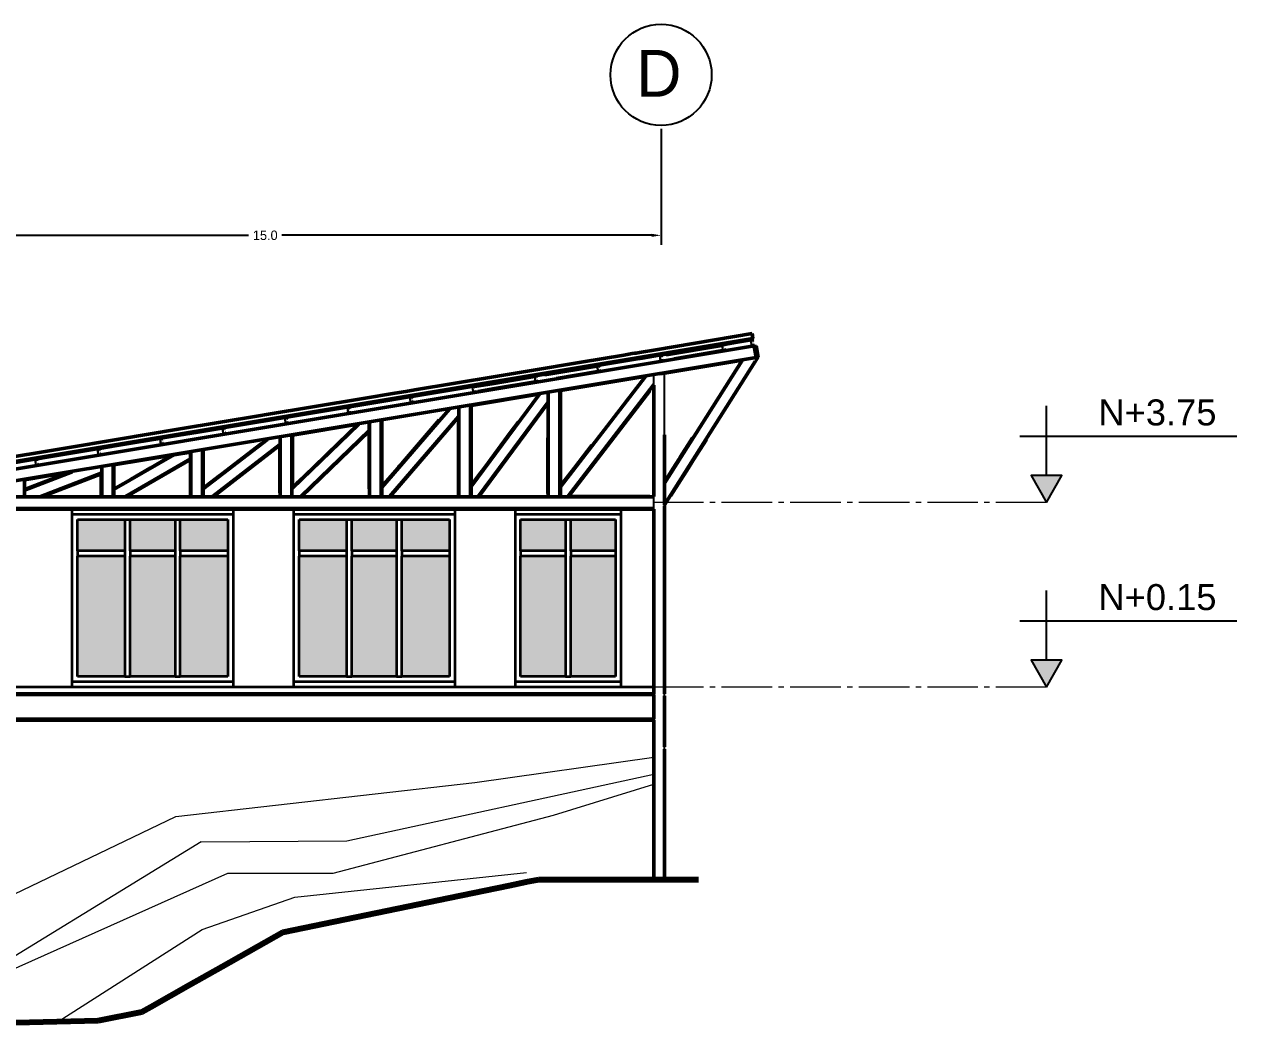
# Model space of a CAD drawing. Header units: metres. Extents: x -57 to 501, y 45 to 307.
# Drawn here: x 148.83 to 171.81, y 89.36 to 108.34 of the extents above; entities that cross this region are included whole.
import ezdxf

# ---------------------------------------------------------------- set-up
doc = ezdxf.new("R2010")
doc.units = ezdxf.units.M
doc.linetypes.add('ACAD_ISO04W100', pattern=[30, 24, -3, 0, -3])
doc.layers.add('Acotación', color=250, linetype='Continuous', lineweight=9)
doc.layers.add('atras', color=7, linetype='Continuous')
doc.styles.add('Anotativo', font='arial.ttf')
doc.dimstyles.get("Standard").update_dxf_attribs({"dimtxt": 0.18, "dimasz": 0.18, "dimexe": 0.18, "dimexo": 0.0625, "dimgap": 0.09, "dimtad": 0, "dimtih": 1, "dimtoh": 1, "dimdec": 1, "dimzin": 0, "dimdsep": 46, "dimtxsty": 'Standard', "dimcen": 0.09, "dimadec": 0, "dimazin": 0, "dimtfac": 1, "dimtdec": 1, "dimtofl": 0, "dimtmove": 0, "dimatfit": 3, "dimfxl": 1, "dimtolj": 1, "dimtzin": 0, "dimarcsym": 0})

# ---------------------------------------------------------------- blocks, each defined once
blk = doc.blocks.new('*D48')
at = {"layer": 'atras', "color": 0, "lineweight": -2, "transparency": 16777216}
for p, q in [((145.897, 106.359), (145.897, 104.159)), ((160.897, 106.359), (160.897, 104.159)), ((146.077, 104.339), (153.082, 104.339)), ((160.717, 104.339), (153.712, 104.339))]:
    blk.add_line(p, q, dxfattribs=at)
at = {"layer": 'atras', "color": 0, "transparency": 16777216}
for points in [[(146.077, 104.369), (146.077, 104.309), (145.897, 104.339)], [(160.717, 104.369), (160.717, 104.309), (160.897, 104.339)]]:
    blk.add_solid(points, dxfattribs=at)
at = {"layer": 'Defpoints', "color": 0, "transparency": 16777216}
for p in [(145.897, 106.422), (160.897, 106.422), (160.897, 104.339)]:
    blk.add_point(p, dxfattribs=at)
at = {"layer": 'atras', "color": 0, "transparency": 16777216, "insert": (153.397, 104.339), "char_height": 0.18, "attachment_point": 5}
blk.add_mtext('\\A1;15.0', dxfattribs=at)

msp = doc.modelspace()

# ---------------------------------------------------------------- hatches: boundary and pattern name
h = msp.add_hatch(color=256)
h.dxf.hatch_style = 1
h.set_gradient(color1=(147, 149, 152), name='HEMISPHERICAL')
h.paths.add_polyline_path([(147.537, 98.951), (146.687, 98.951), (146.687, 98.357), (147.537, 98.357)])
h.paths.add_polyline_path([(147.537, 98.257), (146.687, 98.257), (146.687, 95.977), (147.537, 95.977)])
h.paths.add_polyline_path([(148.487, 98.951), (147.637, 98.951), (147.637, 98.357), (148.487, 98.357)])
h.paths.add_polyline_path([(148.487, 98.257), (147.637, 98.257), (147.637, 95.977), (148.487, 95.977)])
h.paths.add_polyline_path([(150.737, 98.951), (149.837, 98.951), (149.837, 98.357), (150.737, 98.357)])
h.paths.add_polyline_path([(150.737, 98.257), (149.837, 98.257), (149.837, 95.977), (150.737, 95.977)])
h.paths.add_polyline_path([(151.687, 98.951), (150.837, 98.951), (150.837, 98.357), (151.687, 98.357)])
h.paths.add_polyline_path([(151.687, 98.257), (150.837, 98.257), (150.837, 95.977), (151.687, 95.977)])
h.paths.add_polyline_path([(152.687, 98.951), (151.787, 98.951), (151.787, 98.357), (152.687, 98.357)])
h.paths.add_polyline_path([(152.687, 98.257), (151.787, 98.257), (151.787, 95.977), (152.687, 95.977)])
h.paths.add_polyline_path([(154.937, 98.951), (154.037, 98.951), (154.037, 98.357), (154.937, 98.357)])
h.paths.add_polyline_path([(154.937, 98.257), (154.037, 98.257), (154.037, 95.977), (154.937, 95.977)])
h.paths.add_polyline_path([(155.887, 98.951), (155.037, 98.951), (155.037, 98.357), (155.887, 98.357)])
h.paths.add_polyline_path([(155.887, 98.257), (155.037, 98.257), (155.037, 95.977), (155.887, 95.977)])
h.paths.add_polyline_path([(156.887, 98.951), (155.987, 98.951), (155.987, 98.357), (156.887, 98.357)])
h.paths.add_polyline_path([(156.887, 98.257), (155.987, 98.257), (155.987, 95.977), (156.887, 95.977)])
h.paths.add_polyline_path([(159.087, 98.951), (158.237, 98.951), (158.237, 98.357), (159.087, 98.357)])
h.paths.add_polyline_path([(159.087, 98.257), (158.237, 98.257), (158.237, 95.977), (159.087, 95.977)])
h.paths.add_polyline_path([(160.037, 98.951), (159.187, 98.951), (159.187, 98.357), (160.037, 98.357)])
h.paths.add_polyline_path([(160.037, 98.257), (159.187, 98.257), (159.187, 95.977), (160.037, 95.977)])
at = {"layer": 'atras', "true_color": 0x939598}
h = msp.add_hatch(color=252, dxfattribs=at)
h.dxf.hatch_style = 1
h.paths.add_polyline_path([(168.496, 99.784), (167.911, 99.784), (168.204, 99.277)])
h = msp.add_hatch(color=252, dxfattribs=at)
h.dxf.hatch_style = 1
h.paths.add_polyline_path([(168.496, 96.284), (167.911, 96.284), (168.204, 95.777)])

# ---------------------------------------------------------------- linework, layer by layer
at = {"lineweight": 50}
for p, q in [((162.638, 102.381), (145.417, 99.511)), ((162.641, 102.366), (145.419, 99.496)), ((162.623, 102.475), (160.8, 102.171)), ((162.638, 102.381), (162.623, 102.475)), ((162.662, 102.243), (145.555, 99.391)), ((162.698, 102.025), (146.895, 99.391)), ((160.19, 102.069), (159.384, 101.935)), ((160.35, 102.096), (160.19, 102.069)), ((160.402, 102.105), (160.35, 102.096)), ((160.423, 102.108), (160.402, 102.105)), ((160.486, 102.119), (160.423, 102.108)), ((160.8, 102.171), (160.486, 102.119)), ((160.995, 102.076), (162.05, 102.252)), ((162.066, 102.153), (161.149, 102)), ((162.698, 102.025), (162.663, 102.236)), ((162.738, 102.025), (162.702, 102.243)), ((159.384, 101.935), (158.403, 101.772)), ((158.689, 101.692), (159.683, 101.857)), ((162.443, 101.973), (160.96, 101.726)), ((162.434, 101.964), (160.962, 99.644)), ((162.683, 101.945), (160.962, 99.233)), ((157.759, 101.664), (156.23, 101.409)), ((157.731, 101.532), (158.499, 101.66)), ((158.403, 101.772), (157.759, 101.664)), ((159.699, 101.759), (158.917, 101.628)), ((160.601, 101.666), (158.989, 99.572)), ((160.587, 101.663), (158.989, 101.397)), ((155.85, 101.346), (155.251, 101.246)), ((156.06, 101.381), (155.85, 101.346)), ((156.23, 101.409), (156.06, 101.381)), ((157.365, 101.471), (157.731, 101.532)), ((157.709, 101.427), (157.433, 101.381)), ((158.515, 101.561), (157.709, 101.427)), ((158.759, 99.391), (158.759, 101.359)), ((158.979, 99.391), (158.979, 101.396)), ((158.989, 99.588), (158.989, 101.39)), ((160.762, 101.514), (159.128, 99.391)), ((160.682, 101.394), (159.141, 99.391)), ((160.762, 99.391), (160.762, 101.498)), ((155.251, 101.246), (153.384, 100.935)), ((157.287, 99.391), (157.287, 101.113)), ((158.593, 101.331), (157.297, 99.577)), ((158.579, 101.329), (157.297, 101.115)), ((157.297, 99.593), (157.297, 101.108)), ((158.749, 101.172), (157.434, 99.391)), ((158.749, 101.155), (157.446, 99.391)), ((153.31, 100.923), (151.746, 100.662)), ((153.384, 100.935), (153.31, 100.923)), ((156.887, 101.047), (155.604, 99.56)), ((157.057, 100.906), (155.75, 99.391)), ((157.057, 100.891), (155.763, 99.391)), ((157.067, 99.391), (157.067, 101.077)), ((151.746, 100.662), (150.624, 100.475)), ((155.172, 100.761), (153.912, 99.545)), ((155.155, 100.758), (153.912, 100.551)), ((155.147, 100.75), (154.776, 100.392)), ((155.364, 100.64), (155.364, 100.793)), ((155.374, 99.391), (155.374, 100.795)), ((155.594, 99.391), (155.594, 100.831)), ((155.604, 99.575), (155.604, 100.826)), ((156.695, 100.839), (156.048, 100.09)), ((157.057, 99.935), (157.057, 100.779)), ((158.193, 100.806), (158.051, 100.615)), ((150.624, 100.475), (149.564, 100.298)), ((153.441, 100.472), (152.219, 99.531)), ((153.681, 99.391), (153.681, 100.513)), ((153.902, 99.391), (153.902, 100.549)), ((153.912, 99.558), (153.912, 100.544)), ((155.364, 100.64), (154.07, 99.391)), ((155.364, 100.626), (154.084, 99.391)), ((155.364, 100.626), (155.364, 100.64)), ((155.364, 100.601), (155.364, 100.626)), ((155.364, 100.588), (155.364, 100.601)), ((155.364, 100.178), (155.364, 100.588)), ((158.051, 100.615), (157.549, 99.935)), ((158.749, 99.935), (158.749, 100.499)), ((160.962, 100.197), (160.962, 100.56)), ((161.494, 100.501), (161.26, 100.132)), ((161.759, 100.471), (161.509, 100.077)), ((149.564, 100.298), (147.846, 100.012)), ((151.979, 100.229), (151.669, 100.177)), ((151.979, 100.102), (151.979, 100.229)), ((151.989, 99.391), (151.989, 100.23)), ((152.209, 99.391), (152.209, 100.267)), ((152.219, 99.543), (152.219, 100.262)), ((153.672, 100.372), (152.4, 99.391)), ((153.672, 100.359), (152.416, 99.391)), ((153.324, 100.395), (152.728, 99.935)), ((153.672, 99.935), (153.672, 100.329)), ((154.776, 100.392), (154.561, 100.185)), ((159.584, 100.361), (159.256, 99.935)), ((160.962, 100.133), (160.962, 100.197)), ((150.517, 99.391), (150.517, 99.985)), ((151.669, 100.177), (150.527, 99.519)), ((151.641, 100.172), (150.527, 99.987)), ((150.527, 99.53), (150.527, 99.98)), ((151.979, 100.102), (150.747, 99.391)), ((151.979, 100.09), (150.767, 99.391)), ((151.625, 100.163), (151.229, 99.935)), ((151.641, 100.172), (151.625, 100.163)), ((151.669, 100.177), (151.641, 100.172)), ((151.979, 100.09), (151.979, 100.102)), ((151.979, 100.079), (151.979, 100.09)), ((151.979, 100.067), (151.979, 100.079)), ((151.979, 99.935), (151.979, 100.067)), ((154.561, 100.185), (154.302, 99.935)), ((155.364, 100.049), (155.364, 100.178)), ((155.364, 99.935), (155.364, 100.049)), ((155.944, 99.969), (155.93, 99.953)), ((156.048, 100.09), (155.944, 99.969)), ((160.962, 99.935), (160.962, 100.133)), ((161.232, 100.088), (161.135, 99.935)), ((161.26, 100.132), (161.232, 100.088)), ((161.489, 100.045), (161.419, 99.935)), ((161.509, 100.077), (161.489, 100.045)), ((149.74, 99.856), (148.834, 99.509)), ((149.691, 99.847), (148.834, 99.705)), ((149.66, 99.836), (148.874, 99.535)), ((150.287, 99.829), (149.143, 99.391)), ((150.287, 99.818), (149.17, 99.391)), ((150.287, 99.408), (150.287, 99.775)), ((150.297, 99.391), (150.297, 99.948)), ((151.224, 99.932), (150.856, 99.72)), ((151.225, 99.932), (151.224, 99.932)), ((151.229, 99.935), (151.225, 99.932)), ((151.979, 99.86), (151.979, 99.935)), ((151.979, 99.852), (151.979, 99.86)), ((151.979, 99.611), (151.979, 99.852)), ((152.543, 99.792), (152.271, 99.583)), ((152.558, 99.804), (152.543, 99.792)), ((152.728, 99.935), (152.558, 99.804)), ((153.672, 99.697), (153.672, 99.935)), ((154.302, 99.935), (154.02, 99.663)), ((155.364, 99.533), (155.364, 99.935)), ((155.915, 99.935), (155.644, 99.621)), ((155.93, 99.953), (155.915, 99.935)), ((157.057, 99.829), (157.057, 99.935)), ((157.057, 99.751), (157.057, 99.829)), ((157.057, 99.391), (157.057, 99.751)), ((157.441, 99.789), (157.371, 99.694)), ((157.549, 99.935), (157.441, 99.789)), ((158.749, 99.653), (158.749, 99.935)), ((159.256, 99.935), (159.029, 99.64)), ((161.135, 99.935), (160.962, 99.662)), ((160.962, 99.662), (160.962, 99.935)), ((161.419, 99.935), (161.086, 99.41)), ((148.834, 99.705), (148.824, 99.703)), ((148.834, 99.698), (148.834, 99.705)), ((148.834, 99.52), (148.834, 99.698)), ((148.864, 99.531), (148.834, 99.52)), ((148.834, 99.52), (148.834, 99.509)), ((148.834, 99.391), (148.834, 99.509)), ((148.874, 99.535), (148.864, 99.531)), ((150.557, 99.547), (150.527, 99.53)), ((150.527, 99.53), (150.527, 99.519)), ((150.527, 99.391), (150.527, 99.519)), ((150.567, 99.553), (150.557, 99.547)), ((150.856, 99.72), (150.567, 99.553)), ((151.979, 99.391), (151.979, 99.611)), ((152.249, 99.566), (152.219, 99.543)), ((152.219, 99.543), (152.219, 99.531)), ((152.219, 99.391), (152.219, 99.531)), ((152.259, 99.574), (152.249, 99.566)), ((152.271, 99.583), (152.259, 99.574)), ((153.672, 99.672), (153.672, 99.697)), ((153.672, 99.46), (153.672, 99.672)), ((153.942, 99.587), (153.912, 99.558)), ((153.912, 99.558), (153.912, 99.545)), ((153.952, 99.597), (153.942, 99.587)), ((153.995, 99.638), (153.952, 99.597)), ((154.02, 99.663), (153.995, 99.638)), ((155.634, 99.61), (155.604, 99.575)), ((155.604, 99.575), (155.604, 99.56)), ((155.604, 99.391), (155.604, 99.56)), ((155.644, 99.621), (155.634, 99.61)), ((157.327, 99.634), (157.297, 99.593)), ((157.297, 99.593), (157.297, 99.577)), ((157.297, 99.391), (157.297, 99.577)), ((157.337, 99.647), (157.327, 99.634)), ((157.371, 99.694), (157.337, 99.647)), ((158.749, 99.445), (158.749, 99.653)), ((159.019, 99.627), (158.989, 99.588)), ((158.989, 99.588), (158.989, 99.572)), ((158.989, 99.391), (158.989, 99.572)), ((159.029, 99.64), (159.019, 99.627)), ((160.962, 99.644), (160.962, 99.662)), ((160.962, 99.233), (160.962, 99.644)), ((160.762, 99.382), (145.962, 99.382)), ((160.682, 99.391), (159.181, 99.391)), ((160.762, 99.161), (145.962, 99.161)), ((145.962, 99.151), (160.762, 99.151)), ((160.762, 99.147), (160.137, 99.147)), ((160.762, 95.777), (160.762, 99.147)), ((160.962, 99.214), (160.962, 99.046)), ((160.962, 98.994), (160.962, 99.046)), ((160.962, 98.935), (160.962, 98.994)), ((160.962, 98.694), (160.962, 98.935)), ((160.962, 98.678), (160.962, 98.694)), ((160.962, 98.584), (160.962, 98.678)), ((160.962, 98.476), (160.962, 98.584)), ((160.962, 98.214), (160.962, 98.476)), ((160.962, 98.173), (160.962, 98.214)), ((160.962, 98.078), (160.962, 98.173)), ((160.962, 98.017), (160.962, 98.078)), ((160.962, 98.017), (160.962, 95.777)), ((160.762, 95.651), (145.962, 95.651)), ((160.762, 95.635), (145.962, 95.635)), ((160.762, 95.682), (160.762, 95.777)), ((160.762, 95.667), (160.762, 95.682)), ((160.762, 95.651), (160.762, 95.667)), ((160.762, 95.635), (160.762, 95.167)), ((160.962, 95.682), (160.962, 95.777)), ((160.962, 95.682), (160.962, 95.667)), ((160.962, 95.667), (160.962, 95.651)), ((160.962, 94.642), (160.962, 95.608)), ((160.762, 95.167), (145.962, 95.167)), ((145.962, 95.151), (155.766, 95.151)), ((155.766, 95.151), (155.793, 95.151)), ((155.793, 95.151), (156.584, 95.151)), ((156.584, 95.151), (156.699, 95.151)), ((156.699, 95.151), (158.689, 95.151)), ((158.689, 95.151), (158.841, 95.151)), ((158.841, 95.151), (159.507, 95.151)), ((159.507, 95.151), (159.844, 95.151)), ((159.844, 95.151), (160.762, 95.151)), ((160.762, 95.004), (160.762, 95.151)), ((160.762, 94.978), (160.762, 95.004)), ((160.762, 94.964), (160.762, 94.978)), ((160.762, 94.935), (160.762, 94.964)), ((160.762, 94.32), (160.762, 94.935)), ((160.962, 92.132), (160.962, 94.599)), ((160.762, 93.935), (160.762, 94.32)), ((160.762, 93.457), (160.762, 93.935)), ((160.762, 93.274), (160.762, 93.457)), ((160.762, 92.935), (160.762, 93.274)), ((160.762, 92.784), (160.762, 92.935)), ((160.762, 92.132), (160.762, 92.784))]:
    msp.add_line(p, q, dxfattribs=at)
for p, q in [((162.099, 102.26), (162.05, 102.252)), ((162.095, 102.254), (162.056, 102.248)), ((162.098, 102.235), (162.095, 102.254)), ((162.099, 102.26), (162.594, 102.343)), ((162.103, 102.236), (162.099, 102.26)), ((162.644, 102.351), (162.594, 102.343)), ((162.594, 102.343), (162.611, 102.244)), ((162.639, 102.345), (162.6, 102.339)), ((162.6, 102.339), (162.615, 102.25)), ((162.615, 102.25), (162.654, 102.256)), ((162.638, 102.381), (162.641, 102.366)), ((162.643, 102.325), (162.639, 102.345)), ((162.644, 102.351), (162.641, 102.366)), ((162.648, 102.326), (162.643, 102.325)), ((162.648, 102.326), (162.644, 102.351)), ((162.651, 102.276), (162.656, 102.277)), ((162.654, 102.256), (162.651, 102.276)), ((162.66, 102.252), (162.656, 102.277)), ((160.544, 102.001), (160.866, 102.055)), ((160.916, 102.063), (160.866, 102.055)), ((160.866, 102.055), (160.883, 101.956)), ((160.911, 102.057), (160.872, 102.051)), ((160.872, 102.051), (160.887, 101.962)), ((160.915, 102.037), (160.911, 102.057)), ((160.92, 102.038), (160.915, 102.037)), ((160.916, 102.063), (160.995, 102.076)), ((160.92, 102.038), (160.916, 102.063)), ((162.05, 102.252), (162.066, 102.153)), ((162.056, 102.248), (162.07, 102.159)), ((162.066, 102.153), (162.116, 102.162)), ((162.07, 102.159), (162.11, 102.166)), ((162.103, 102.236), (162.098, 102.235)), ((162.107, 102.185), (162.112, 102.186)), ((162.11, 102.166), (162.107, 102.185)), ((162.116, 102.162), (162.112, 102.186)), ((162.611, 102.244), (162.116, 102.162)), ((162.611, 102.244), (162.66, 102.252)), ((162.661, 102.246), (162.66, 102.252)), ((162.7, 102.252), (162.661, 102.246)), ((162.662, 102.243), (162.661, 102.246)), ((162.663, 102.236), (162.662, 102.243)), ((162.702, 102.243), (162.663, 102.236)), ((162.699, 102.019), (162.698, 102.025)), ((162.738, 102.025), (162.699, 102.019)), ((162.702, 102.243), (162.7, 102.252)), ((162.739, 102.016), (162.738, 102.025)), ((159.732, 101.866), (159.683, 101.857)), ((159.683, 101.857), (159.699, 101.759)), ((159.728, 101.86), (159.688, 101.853)), ((159.688, 101.853), (159.703, 101.765)), ((159.731, 101.84), (159.728, 101.86)), ((159.736, 101.841), (159.731, 101.84)), ((159.732, 101.866), (160.148, 101.935)), ((159.736, 101.841), (159.732, 101.866)), ((160.598, 101.909), (159.748, 101.767)), ((160.148, 101.935), (160.438, 101.983)), ((160.438, 101.983), (160.495, 101.993)), ((160.495, 101.993), (160.514, 101.996)), ((160.514, 101.996), (160.521, 101.997)), ((160.521, 101.997), (160.544, 102.001)), ((160.636, 101.915), (160.598, 101.909)), ((160.654, 101.918), (160.636, 101.915)), ((160.757, 101.935), (160.654, 101.918)), ((160.883, 101.956), (160.757, 101.935)), ((160.883, 101.956), (160.932, 101.964)), ((160.887, 101.962), (160.926, 101.968)), ((160.923, 101.988), (160.928, 101.989)), ((160.926, 101.968), (160.923, 101.988)), ((160.932, 101.964), (160.928, 101.989)), ((161.149, 102), (160.932, 101.964)), ((162.676, 101.916), (162.054, 100.935)), ((162.404, 101.935), (162.181, 101.583)), ((162.421, 101.962), (162.404, 101.935)), ((162.421, 101.962), (162.434, 101.964)), ((162.443, 101.973), (162.441, 101.966)), ((162.441, 101.966), (162.441, 101.966)), ((162.453, 101.975), (162.443, 101.973)), ((162.689, 102.014), (162.453, 101.975)), ((162.683, 101.945), (162.676, 101.916)), ((162.688, 101.935), (162.676, 101.916)), ((162.726, 102.013), (162.683, 101.945)), ((162.698, 102.008), (162.683, 101.945)), ((162.739, 102.015), (162.688, 101.935)), ((162.699, 102.016), (162.689, 102.014)), ((162.739, 102.016), (162.698, 102.009)), ((162.699, 102.016), (162.698, 102.009)), ((162.698, 102.008), (162.726, 102.013)), ((162.698, 102.009), (162.698, 102.008)), ((162.699, 102.016), (162.699, 102.019)), ((162.726, 102.013), (162.739, 102.015)), ((162.739, 102.015), (162.739, 102.015)), ((162.739, 102.015), (162.739, 102.015)), ((162.739, 102.015), (162.739, 102.015)), ((162.739, 102.015), (162.739, 102.015)), ((162.739, 102.015), (162.739, 102.015)), ((162.739, 102.015), (162.739, 102.015)), ((162.739, 102.015), (162.739, 102.015)), ((162.739, 102.015), (162.739, 102.015)), ((162.739, 102.015), (162.739, 102.015)), ((158.548, 101.668), (158.499, 101.66)), ((158.499, 101.66), (158.515, 101.561)), ((158.544, 101.663), (158.505, 101.656)), ((158.505, 101.656), (158.519, 101.567)), ((158.515, 101.561), (158.565, 101.57)), ((158.519, 101.567), (158.559, 101.574)), ((158.547, 101.643), (158.544, 101.663)), ((158.552, 101.644), (158.547, 101.643)), ((158.548, 101.668), (158.689, 101.692)), ((158.552, 101.644), (158.548, 101.668)), ((158.556, 101.594), (158.561, 101.594)), ((158.559, 101.574), (158.556, 101.594)), ((158.565, 101.57), (158.561, 101.594)), ((158.917, 101.628), (158.565, 101.57)), ((159.699, 101.759), (159.748, 101.767)), ((159.703, 101.765), (159.743, 101.771)), ((159.739, 101.791), (159.744, 101.792)), ((159.743, 101.771), (159.739, 101.791)), ((159.748, 101.767), (159.744, 101.792)), ((160.581, 101.656), (160.369, 101.381)), ((160.587, 101.663), (160.581, 101.656)), ((160.601, 101.666), (160.587, 101.663)), ((160.76, 101.692), (160.601, 101.666)), ((160.96, 101.726), (160.76, 101.692)), ((160.762, 101.682), (160.76, 101.692)), ((160.862, 101.699), (160.762, 101.682)), ((160.762, 101.514), (160.762, 101.682)), ((160.862, 101.699), (160.912, 101.707)), ((160.912, 101.707), (160.922, 101.709)), ((160.922, 101.709), (160.962, 101.716)), ((160.922, 101.709), (160.922, 101.709)), ((160.961, 101.719), (160.96, 101.726)), ((160.962, 101.716), (160.961, 101.719)), ((160.962, 101.716), (160.962, 101.716)), ((160.962, 101.47), (160.962, 101.716)), ((162.181, 101.583), (162.146, 101.528)), ((156.181, 101.274), (156.56, 101.337)), ((156.56, 101.337), (156.824, 101.381)), ((157.332, 101.364), (156.822, 101.279)), ((156.824, 101.381), (157.315, 101.463)), ((157.365, 101.471), (157.315, 101.463)), ((157.315, 101.463), (157.329, 101.381)), ((157.36, 101.465), (157.321, 101.459)), ((157.321, 101.459), (157.334, 101.381)), ((157.329, 101.381), (157.332, 101.364)), ((157.332, 101.364), (157.381, 101.372)), ((157.334, 101.381), (157.336, 101.37)), ((157.336, 101.37), (157.375, 101.377)), ((157.364, 101.446), (157.36, 101.465)), ((157.369, 101.446), (157.364, 101.446)), ((157.369, 101.446), (157.365, 101.471)), ((157.372, 101.396), (157.377, 101.397)), ((157.375, 101.381), (157.372, 101.396)), ((157.375, 101.377), (157.375, 101.381)), ((157.38, 101.381), (157.377, 101.397)), ((157.381, 101.372), (157.38, 101.381)), ((157.433, 101.381), (157.381, 101.372)), ((158.749, 101.357), (158.593, 101.331)), ((158.749, 101.357), (158.759, 101.359)), ((158.749, 101.172), (158.749, 101.357)), ((158.759, 101.359), (158.979, 101.396)), ((158.979, 101.396), (158.989, 101.397)), ((158.989, 101.39), (158.989, 101.397)), ((160.369, 101.381), (160.27, 101.252)), ((160.692, 101.407), (160.682, 101.394)), ((160.762, 101.498), (160.692, 101.407)), ((160.762, 101.498), (160.762, 101.514)), ((160.962, 101.381), (160.962, 101.47)), ((160.962, 101.059), (160.962, 101.381)), ((162.053, 101.381), (161.77, 100.935)), ((162.081, 101.425), (162.053, 101.381)), ((162.146, 101.528), (162.081, 101.425)), ((154.997, 101.076), (155.493, 101.159)), ((155.493, 101.159), (156.132, 101.266)), ((156.148, 101.167), (155.686, 101.09)), ((156.181, 101.274), (156.132, 101.266)), ((156.132, 101.266), (156.148, 101.167)), ((156.177, 101.268), (156.137, 101.261)), ((156.137, 101.261), (156.152, 101.173)), ((156.148, 101.167), (156.197, 101.175)), ((156.152, 101.173), (156.192, 101.179)), ((156.18, 101.248), (156.177, 101.268)), ((156.185, 101.249), (156.18, 101.248)), ((156.182, 101.269), (156.181, 101.274)), ((156.185, 101.249), (156.182, 101.269)), ((156.188, 101.199), (156.193, 101.2)), ((156.192, 101.179), (156.188, 101.199)), ((156.197, 101.175), (156.193, 101.2)), ((156.421, 101.212), (156.197, 101.175)), ((156.822, 101.279), (156.421, 101.212)), ((157.067, 101.077), (157.287, 101.113)), ((157.287, 101.113), (157.297, 101.115)), ((157.297, 101.108), (157.297, 101.115)), ((158.573, 101.321), (158.288, 100.935)), ((158.579, 101.329), (158.573, 101.321)), ((158.593, 101.331), (158.579, 101.329)), ((158.749, 101.155), (158.749, 101.172)), ((158.749, 101.118), (158.749, 101.155)), ((158.749, 101.101), (158.749, 101.118)), ((160.27, 101.252), (160.026, 100.935)), ((153.814, 100.879), (153.764, 100.871)), ((153.814, 100.879), (154.148, 100.935)), ((153.818, 100.855), (153.814, 100.879)), ((154.757, 100.935), (153.83, 100.781)), ((154.148, 100.935), (154.948, 101.068)), ((154.964, 100.97), (154.757, 100.935)), ((154.997, 101.076), (154.948, 101.068)), ((154.948, 101.068), (154.964, 100.97)), ((154.993, 101.071), (154.954, 101.064)), ((154.954, 101.064), (154.968, 100.975)), ((154.964, 100.97), (155.014, 100.978)), ((154.968, 100.975), (155.008, 100.982)), ((154.996, 101.051), (154.993, 101.071)), ((155.001, 101.052), (154.996, 101.051)), ((155.001, 101.052), (154.997, 101.076)), ((155.005, 101.002), (155.01, 101.003)), ((155.008, 100.982), (155.005, 101.002)), ((155.014, 100.978), (155.01, 101.003)), ((155.686, 101.09), (155.014, 100.978)), ((156.872, 101.044), (155.604, 100.833)), ((156.777, 100.935), (156.695, 100.839)), ((156.865, 101.036), (156.777, 100.935)), ((156.872, 101.044), (156.865, 101.036)), ((156.887, 101.047), (156.872, 101.044)), ((157.057, 101.075), (156.887, 101.047)), ((157.057, 101.075), (157.067, 101.077)), ((157.057, 100.906), (157.057, 101.075)), ((157.057, 100.891), (157.057, 100.906)), ((157.057, 100.86), (157.057, 100.891)), ((158.286, 100.932), (158.236, 100.865)), ((158.288, 100.935), (158.286, 100.932)), ((158.749, 100.935), (158.749, 101.101)), ((158.749, 100.883), (158.749, 100.935)), ((158.749, 100.807), (158.749, 100.883)), ((160.026, 100.935), (159.884, 100.75)), ((160.962, 100.935), (160.962, 101.059)), ((160.962, 100.624), (160.962, 100.935)), ((161.742, 100.891), (161.73, 100.872)), ((161.744, 100.895), (161.742, 100.891)), ((161.77, 100.935), (161.744, 100.895)), ((162.054, 100.935), (162.009, 100.864)), ((152.125, 100.598), (152.581, 100.674)), ((152.63, 100.682), (152.581, 100.674)), ((152.581, 100.674), (152.597, 100.575)), ((152.626, 100.676), (152.586, 100.67)), ((152.586, 100.67), (152.601, 100.581)), ((152.629, 100.656), (152.626, 100.676)), ((152.634, 100.657), (152.629, 100.656)), ((152.63, 100.682), (153.551, 100.835)), ((152.634, 100.657), (152.63, 100.682)), ((153.743, 100.766), (152.646, 100.583)), ((153.551, 100.835), (153.764, 100.871)), ((153.781, 100.772), (153.743, 100.766)), ((153.764, 100.871), (153.781, 100.772)), ((153.809, 100.873), (153.77, 100.867)), ((153.77, 100.867), (153.785, 100.778)), ((153.781, 100.772), (153.83, 100.781)), ((153.785, 100.778), (153.824, 100.785)), ((153.813, 100.854), (153.809, 100.873)), ((153.818, 100.855), (153.813, 100.854)), ((153.821, 100.804), (153.826, 100.805)), ((153.824, 100.785), (153.821, 100.804)), ((153.83, 100.781), (153.826, 100.805)), ((155.155, 100.758), (155.147, 100.75)), ((155.172, 100.761), (155.155, 100.758)), ((155.364, 100.793), (155.172, 100.761)), ((155.374, 100.795), (155.364, 100.793)), ((155.594, 100.831), (155.374, 100.795)), ((155.604, 100.833), (155.594, 100.831)), ((155.604, 100.826), (155.604, 100.833)), ((157.057, 100.845), (157.057, 100.86)), ((157.057, 100.779), (157.057, 100.845)), ((158.236, 100.865), (158.193, 100.806)), ((158.749, 100.684), (158.749, 100.807)), ((158.749, 100.499), (158.749, 100.684)), ((159.834, 100.686), (159.676, 100.48)), ((159.884, 100.75), (159.834, 100.686)), ((161.73, 100.872), (161.53, 100.557)), ((161.983, 100.823), (161.794, 100.526)), ((162.004, 100.857), (161.983, 100.823)), ((162.009, 100.864), (162.004, 100.857)), ((150.738, 100.367), (151.397, 100.476)), ((151.446, 100.485), (151.397, 100.476)), ((151.397, 100.476), (151.413, 100.378)), ((151.442, 100.479), (151.403, 100.472)), ((151.403, 100.472), (151.417, 100.384)), ((151.445, 100.459), (151.442, 100.479)), ((151.45, 100.46), (151.445, 100.459)), ((151.446, 100.485), (152.125, 100.598)), ((151.45, 100.46), (151.446, 100.485)), ((152.427, 100.547), (151.463, 100.386)), ((153.421, 100.469), (152.219, 100.269)), ((152.597, 100.575), (152.427, 100.547)), ((152.597, 100.575), (152.646, 100.583)), ((152.601, 100.581), (152.641, 100.587)), ((152.637, 100.607), (152.642, 100.608)), ((152.641, 100.587), (152.637, 100.607)), ((152.646, 100.583), (152.642, 100.608)), ((153.41, 100.461), (153.171, 100.421)), ((153.41, 100.461), (153.324, 100.395)), ((153.421, 100.469), (153.41, 100.461)), ((153.441, 100.472), (153.421, 100.469)), ((153.672, 100.511), (153.441, 100.472)), ((153.681, 100.513), (153.672, 100.511)), ((153.672, 100.372), (153.672, 100.511)), ((153.902, 100.549), (153.681, 100.513)), ((153.912, 100.551), (153.902, 100.549)), ((153.912, 100.544), (153.912, 100.551)), ((159.676, 100.48), (159.584, 100.361)), ((160.962, 100.56), (160.962, 100.624)), ((161.53, 100.557), (161.494, 100.501)), ((161.794, 100.526), (161.759, 100.471)), ((149.079, 100.09), (149.892, 100.226)), ((149.892, 100.226), (150.213, 100.279)), ((150.263, 100.287), (150.213, 100.279)), ((150.213, 100.279), (150.23, 100.181)), ((150.258, 100.282), (150.219, 100.275)), ((150.219, 100.275), (150.234, 100.186)), ((150.23, 100.181), (150.279, 100.189)), ((150.234, 100.186), (150.273, 100.193)), ((150.262, 100.262), (150.258, 100.282)), ((150.267, 100.263), (150.262, 100.262)), ((150.263, 100.287), (150.738, 100.367)), ((150.267, 100.263), (150.263, 100.287)), ((150.27, 100.213), (150.275, 100.213)), ((150.273, 100.193), (150.27, 100.213)), ((150.279, 100.189), (150.275, 100.213)), ((150.83, 100.281), (150.279, 100.189)), ((151.413, 100.378), (150.83, 100.281)), ((151.413, 100.378), (151.463, 100.386)), ((151.417, 100.384), (151.457, 100.39)), ((151.454, 100.41), (151.459, 100.411)), ((151.457, 100.39), (151.454, 100.41)), ((151.463, 100.386), (151.459, 100.411)), ((151.989, 100.23), (151.979, 100.229)), ((152.209, 100.267), (151.989, 100.23)), ((152.219, 100.269), (152.209, 100.267)), ((152.219, 100.262), (152.219, 100.269)), ((153.672, 100.359), (153.672, 100.372)), ((153.672, 100.341), (153.672, 100.359)), ((153.672, 100.329), (153.672, 100.341)), ((148.33, 99.965), (149.03, 100.082)), ((149.046, 99.983), (148.757, 99.935)), ((149.079, 100.09), (149.03, 100.082)), ((149.03, 100.082), (149.046, 99.983)), ((149.075, 100.084), (149.035, 100.078)), ((149.035, 100.078), (149.05, 99.989)), ((149.046, 99.983), (149.095, 99.991)), ((149.05, 99.989), (149.09, 99.996)), ((149.078, 100.065), (149.075, 100.084)), ((149.083, 100.065), (149.078, 100.065)), ((149.083, 100.065), (149.079, 100.09)), ((149.086, 100.015), (149.091, 100.016)), ((149.09, 99.996), (149.086, 100.015)), ((149.095, 99.991), (149.091, 100.016)), ((150.152, 100.168), (149.095, 99.991)), ((150.23, 100.181), (150.152, 100.168)), ((150.517, 99.985), (150.297, 99.948)), ((150.527, 99.987), (150.517, 99.985)), ((150.527, 99.98), (150.527, 99.987)), ((149.691, 99.847), (149.66, 99.836)), ((149.74, 99.856), (149.691, 99.847)), ((150.287, 99.947), (149.74, 99.856)), ((150.297, 99.948), (150.287, 99.947)), ((150.287, 99.829), (150.287, 99.947)), ((150.287, 99.818), (150.287, 99.829)), ((150.287, 99.813), (150.287, 99.818)), ((150.287, 99.803), (150.287, 99.813)), ((150.287, 99.775), (150.287, 99.803)), ((153.912, 99.391), (153.912, 99.545)), ((155.364, 99.493), (155.364, 99.533)), ((148.824, 99.391), (148.834, 99.391)), ((149.143, 99.391), (148.834, 99.391)), ((149.143, 99.391), (149.17, 99.391)), ((149.183, 99.391), (149.17, 99.391)), ((149.21, 99.391), (149.183, 99.391)), ((150.287, 99.391), (149.21, 99.391)), ((150.287, 99.391), (150.287, 99.408)), ((150.287, 99.391), (150.297, 99.391)), ((150.517, 99.391), (150.297, 99.391)), ((150.517, 99.391), (150.527, 99.391)), ((150.747, 99.391), (150.527, 99.391)), ((150.747, 99.391), (150.767, 99.391)), ((150.787, 99.391), (150.767, 99.391)), ((150.807, 99.391), (150.787, 99.391)), ((151.979, 99.391), (150.807, 99.391)), ((151.979, 99.391), (151.989, 99.391)), ((152.209, 99.391), (151.989, 99.391)), ((152.209, 99.391), (152.219, 99.391)), ((152.4, 99.391), (152.219, 99.391)), ((152.4, 99.391), (152.416, 99.391)), ((152.44, 99.391), (152.416, 99.391)), ((152.456, 99.391), (152.44, 99.391)), ((153.672, 99.391), (152.456, 99.391)), ((153.672, 99.447), (153.672, 99.46)), ((153.672, 99.391), (153.672, 99.447)), ((153.672, 99.391), (153.681, 99.391)), ((153.902, 99.391), (153.681, 99.391)), ((153.902, 99.391), (153.912, 99.391)), ((154.07, 99.391), (153.912, 99.391)), ((154.07, 99.391), (154.084, 99.391)), ((154.11, 99.391), (154.084, 99.391)), ((154.124, 99.391), (154.11, 99.391)), ((154.243, 99.391), (154.124, 99.391)), ((154.322, 99.391), (154.243, 99.391)), ((154.583, 99.391), (154.322, 99.391)), ((155.364, 99.391), (154.583, 99.391)), ((155.364, 99.391), (155.364, 99.493)), ((155.364, 99.391), (155.374, 99.391)), ((155.594, 99.391), (155.374, 99.391)), ((155.594, 99.391), (155.604, 99.391)), ((155.75, 99.391), (155.604, 99.391)), ((155.75, 99.391), (155.763, 99.391)), ((155.79, 99.391), (155.763, 99.391)), ((155.803, 99.391), (155.79, 99.391)), ((156.322, 99.391), (155.803, 99.391)), ((156.839, 99.391), (156.322, 99.391)), ((157.057, 99.391), (156.839, 99.391)), ((157.057, 99.391), (157.067, 99.391)), ((157.287, 99.391), (157.067, 99.391)), ((157.287, 99.391), (157.297, 99.391)), ((157.434, 99.391), (157.297, 99.391)), ((157.434, 99.391), (157.446, 99.391)), ((157.474, 99.391), (157.446, 99.391)), ((157.486, 99.391), (157.474, 99.391)), ((158.749, 99.391), (157.486, 99.391)), ((158.749, 99.391), (158.749, 99.445)), ((158.749, 99.391), (158.759, 99.391)), ((158.979, 99.391), (158.759, 99.391)), ((158.979, 99.391), (158.989, 99.391)), ((159.128, 99.391), (158.989, 99.391)), ((159.128, 99.391), (159.141, 99.391)), ((159.168, 99.391), (159.141, 99.391)), ((159.181, 99.391), (159.168, 99.391)), ((160.692, 99.391), (160.682, 99.391)), ((160.762, 99.391), (160.692, 99.391)), ((160.762, 99.382), (160.762, 99.391)), ((160.762, 99.161), (160.762, 99.382)), ((161.086, 99.41), (160.962, 99.214)), ((149.737, 99.147), (148.587, 99.147)), ((153.937, 99.147), (152.787, 99.147)), ((158.137, 99.147), (156.987, 99.147)), ((160.762, 99.151), (160.762, 99.161)), ((160.762, 99.151), (160.762, 99.147)), ((160.962, 99.214), (160.962, 99.233)), ((160.762, 95.651), (160.762, 95.635)), ((160.962, 95.608), (160.962, 95.651)), ((160.762, 95.167), (160.762, 95.151)), ((160.962, 94.599), (160.962, 94.642)), ((160.762, 92.132), (160.712, 92.132)), ((160.862, 92.132), (160.762, 92.132)), ((160.962, 92.132), (160.862, 92.132)), ((161.012, 92.132), (160.962, 92.132))]:
    msp.add_line(p, q)
at = {"lineweight": 35}
for p, q in [((149.737, 99.051), (149.737, 99.147)), ((149.737, 95.877), (149.737, 99.051)), ((149.737, 99.051), (152.787, 99.051)), ((152.787, 99.147), (152.787, 99.051)), ((152.787, 99.051), (152.787, 95.877)), ((153.937, 99.051), (153.937, 99.147)), ((153.937, 95.877), (153.937, 99.051)), ((153.937, 99.051), (156.987, 99.051)), ((156.987, 99.147), (156.987, 99.051)), ((156.987, 99.051), (156.987, 95.877)), ((158.137, 99.051), (158.137, 99.147)), ((158.137, 99.051), (160.137, 99.051)), ((158.137, 95.877), (158.137, 99.051)), ((160.137, 99.147), (160.137, 99.051)), ((160.137, 99.051), (160.137, 95.877)), ((149.837, 98.357), (149.837, 98.951)), ((149.837, 98.951), (150.737, 98.951)), ((150.737, 98.951), (150.837, 98.951)), ((150.737, 98.951), (150.737, 98.357)), ((150.837, 98.951), (151.687, 98.951)), ((150.837, 98.357), (150.837, 98.951)), ((151.687, 98.951), (151.787, 98.951)), ((151.687, 98.951), (151.687, 98.357)), ((151.787, 98.357), (151.787, 98.951)), ((151.787, 98.951), (152.687, 98.951)), ((152.687, 98.951), (152.687, 98.357)), ((154.037, 98.357), (154.037, 98.951)), ((154.037, 98.951), (154.937, 98.951)), ((154.937, 98.951), (155.037, 98.951)), ((154.937, 98.951), (154.937, 98.357)), ((155.037, 98.951), (155.887, 98.951)), ((155.037, 98.357), (155.037, 98.951)), ((155.887, 98.951), (155.887, 98.357)), ((155.887, 98.951), (155.987, 98.951)), ((155.987, 98.357), (155.987, 98.951)), ((155.987, 98.951), (156.887, 98.951)), ((156.887, 98.951), (156.887, 98.357)), ((158.237, 98.357), (158.237, 98.951)), ((158.237, 98.951), (159.087, 98.951)), ((159.087, 98.951), (159.187, 98.951)), ((159.087, 98.951), (159.087, 98.357)), ((159.187, 98.357), (159.187, 98.951)), ((159.187, 98.951), (160.037, 98.951)), ((160.037, 98.951), (160.037, 98.357)), ((150.737, 98.357), (149.837, 98.357)), ((149.837, 98.357), (149.837, 98.257)), ((150.737, 98.357), (150.737, 98.257)), ((151.687, 98.357), (150.837, 98.357)), ((150.837, 98.357), (150.837, 98.257)), ((151.687, 98.357), (151.687, 98.257)), ((152.687, 98.357), (151.787, 98.357)), ((151.787, 98.357), (151.787, 98.257)), ((152.687, 98.357), (152.687, 98.257)), ((154.937, 98.357), (154.037, 98.357)), ((154.037, 98.357), (154.037, 98.257)), ((154.937, 98.357), (154.937, 98.257)), ((155.887, 98.357), (155.037, 98.357)), ((155.037, 98.357), (155.037, 98.257)), ((155.887, 98.357), (155.887, 98.257)), ((156.887, 98.357), (155.987, 98.357)), ((155.987, 98.357), (155.987, 98.257)), ((156.887, 98.357), (156.887, 98.257)), ((159.087, 98.357), (158.237, 98.357)), ((158.237, 98.357), (158.237, 98.257)), ((159.087, 98.357), (159.087, 98.257)), ((160.037, 98.357), (159.187, 98.357)), ((159.187, 98.357), (159.187, 98.257)), ((160.037, 98.357), (160.037, 98.257)), ((150.737, 98.257), (149.837, 98.257)), ((149.837, 95.977), (149.837, 98.257)), ((150.737, 98.257), (150.737, 95.977)), ((151.687, 98.257), (150.837, 98.257)), ((150.837, 95.977), (150.837, 98.257)), ((151.687, 98.257), (151.687, 95.977)), ((152.687, 98.257), (151.787, 98.257)), ((151.787, 95.977), (151.787, 98.257)), ((152.687, 98.257), (152.687, 95.977)), ((154.937, 98.257), (154.037, 98.257)), ((154.037, 95.977), (154.037, 98.257)), ((154.937, 98.257), (154.937, 95.977)), ((155.887, 98.257), (155.037, 98.257)), ((155.037, 95.977), (155.037, 98.257)), ((155.887, 98.257), (155.887, 95.977)), ((156.887, 98.257), (155.987, 98.257)), ((155.987, 95.977), (155.987, 98.257)), ((156.887, 98.257), (156.887, 95.977)), ((159.087, 98.257), (158.237, 98.257)), ((158.237, 95.977), (158.237, 98.257)), ((159.087, 98.257), (159.087, 95.977)), ((160.037, 98.257), (159.187, 98.257)), ((159.187, 95.977), (159.187, 98.257)), ((160.037, 98.257), (160.037, 95.977)), ((152.787, 95.877), (149.737, 95.877)), ((149.737, 95.777), (149.737, 95.877)), ((150.737, 95.977), (149.837, 95.977)), ((150.737, 95.977), (150.837, 95.977)), ((151.687, 95.977), (150.837, 95.977)), ((151.687, 95.977), (151.787, 95.977)), ((152.687, 95.977), (151.787, 95.977)), ((152.787, 95.877), (152.787, 95.777)), ((156.987, 95.877), (153.937, 95.877)), ((153.937, 95.777), (153.937, 95.877)), ((154.937, 95.977), (154.037, 95.977)), ((154.937, 95.977), (155.037, 95.977)), ((155.887, 95.977), (155.037, 95.977)), ((155.887, 95.977), (155.987, 95.977)), ((156.887, 95.977), (155.987, 95.977)), ((156.987, 95.877), (156.987, 95.777)), ((160.137, 95.877), (158.137, 95.877)), ((158.137, 95.777), (158.137, 95.877)), ((159.087, 95.977), (158.237, 95.977)), ((159.087, 95.977), (159.187, 95.977)), ((160.037, 95.977), (159.187, 95.977)), ((160.137, 95.877), (160.137, 95.777)), ((149.737, 95.777), (148.587, 95.777)), ((152.787, 95.777), (149.737, 95.777)), ((153.937, 95.777), (152.787, 95.777)), ((156.987, 95.777), (153.937, 95.777)), ((158.137, 95.777), (156.987, 95.777)), ((160.137, 95.777), (158.137, 95.777)), ((160.762, 95.777), (160.137, 95.777))]:
    msp.add_line(p, q, dxfattribs=at)
at = {"color": 9, "lineweight": 5, "true_color": 0xc7c8ca}
for points in [[(146.212, 90.689), (151.7, 93.324), (157.37, 93.969), (160.762, 94.45)], [(152.182, 92.842), (154.941, 92.864), (160.762, 94.128)], [(146.212, 89.357), (152.685, 92.251), (154.685, 92.251), (158.86, 93.346), (160.762, 93.935)], [(152.182, 92.842), (147.252, 89.822)], [(153.955, 91.792), (158.349, 92.264)], [(149.472, 89.437), (152.204, 91.179), (153.955, 91.792)]]:
    msp.add_lwpolyline(points, dxfattribs=at)
at = {"layer": 'Acotación', "color": 252, "linetype": 'ACAD_ISO04W100', "ltscale": 0.04, "true_color": 0x939598}
for p, q in [((168.204, 99.277), (160.762, 99.277)), ((168.204, 95.777), (160.762, 95.777))]:
    msp.add_line(p, q, dxfattribs=at)
at = {"layer": 'atras', "color": 252, "true_color": 0x939598}
for p, q in [((168.204, 99.784), (168.204, 101.109)), ((167.694, 100.531), (171.808, 100.531)), ((168.204, 96.284), (168.204, 97.609)), ((167.694, 97.031), (171.808, 97.031))]:
    msp.add_line(p, q, dxfattribs=at)
at = {"layer": 'atras', "lineweight": 80}
for p, q in [((156.884, 91.783), (158.021, 92.017)), ((158.021, 92.017), (158.343, 92.084)), ((158.343, 92.084), (158.579, 92.132)), ((158.579, 92.132), (158.669, 92.132)), ((158.669, 92.132), (158.849, 92.132)), ((158.849, 92.132), (160.219, 92.132)), ((160.219, 92.132), (161.605, 92.132)), ((153.729, 91.132), (156.884, 91.783)), ((152.583, 90.483), (153.729, 91.132)), ((151.964, 90.132), (152.583, 90.483)), ((151.226, 89.714), (151.964, 90.132)), ((150.23, 89.455), (151.06, 89.62)), ((151.06, 89.62), (151.226, 89.714)), ((146.212, 89.357), (150.23, 89.455))]:
    msp.add_line(p, q, dxfattribs=at)
at = {"layer": 'atras', "color": 252, "true_color": 0x939598}
for points in [[(168.204, 99.277), (168.496, 99.784), (167.911, 99.784)], [(168.204, 95.777), (168.496, 96.284), (167.911, 96.284)]]:
    msp.add_lwpolyline(points, close=True, dxfattribs=at)
msp.add_circle((160.897, 107.381), 0.959, dxfattribs=at)

# ---------------------------------------------------------------- texts
at = {"layer": 'atras', "color": 252, "true_color": 0x939598, "style": 'Anotativo'}
for s, p in [('N+3.75', (169.187, 100.736)), ('N+0.15', (169.187, 97.236))]:
    msp.add_text(s, height=0.4923, dxfattribs=at).set_placement(p)
at = {"layer": 'atras', "color": 252, "true_color": 0x939598, "insert": (160.429, 107.853), "char_height": 0.886, "attachment_point": 1}
msp.add_mtext_dynamic_manual_height_columns('D', width=0.62671, gutter_width=4.429, heights=[0], dxfattribs=at)

# ---------------------------------------------------------------- dimensions: what is measured, and where the dimension line sits
at = {"layer": 'atras', "color": 252, "true_color": 0x939598}
dim = msp.add_linear_dim(base=(160.897, 104.339), p1=(145.897, 106.422), p2=(160.897, 106.422), dimstyle='Standard', dxfattribs=at)
dim.commit()
dim.dimension.update_dxf_attribs({"geometry": '*D48', "text_midpoint": (153.397, 104.339)})

doc.saveas('drawing.dxf')
